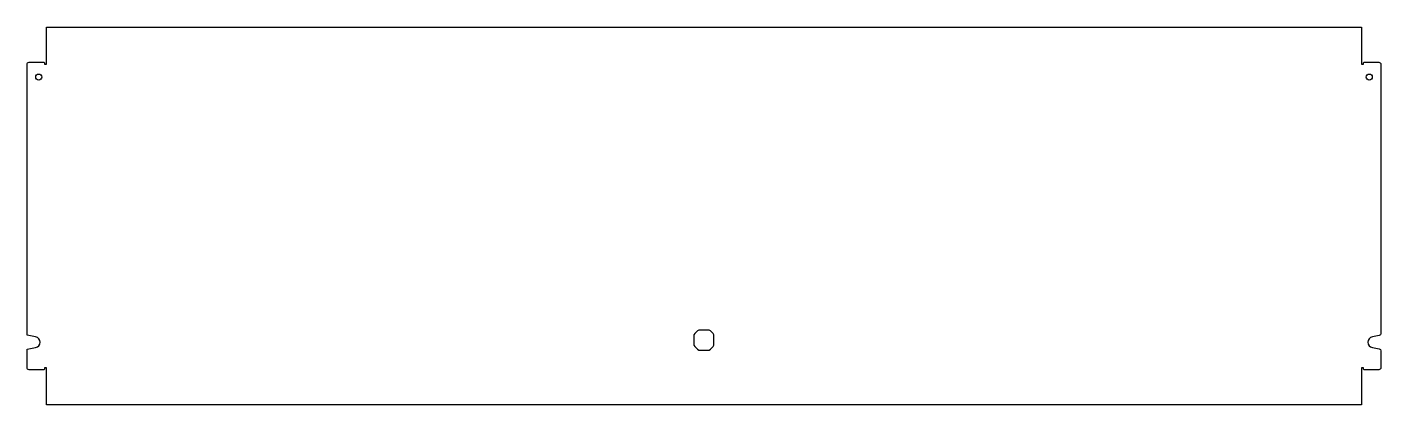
# Model space of a CAD drawing. Extents: x -681 to 681, y -190 to 190.
import ezdxf

# ---------------------------------------------------------------- set-up
doc = ezdxf.new("R2010")
doc.units = 0
doc.header["$MEASUREMENT"] = 0
doc.layers.get('0').update_dxf_attribs({"linetype": 'CONTINUOUS'})

msp = doc.modelspace()

# ---------------------------------------------------------------- linework, layer by layer
at = {"color": 7, "linetype": 'CONTINUOUS'}
for points in [[(-672.7, -121.8), (-681.3, -120.2), (-681.3, 153, -0.414214), (-679.2, 155), (-664.8, 155, -0.414214), (-663.8, 154), (-663.8, 153), (-661.8, 153), (-661.8, 190.5), (661.8, 190.5), (661.8, 153), (663.8, 153), (663.8, 154, -0.414214), (664.8, 155), (679.2, 155, -0.414214), (681.2, 153), (681.2, -118.6, -0.360978), (679.6, -120.6), (672.7, -121.8, 0.830127), (672.7, -132.7), (679.6, -133.9, -0.360978), (681.2, -135.9), (681.2, -153, -0.414214), (679.2, -155), (664.8, -155, -0.414214), (663.8, -154), (663.8, -153), (661.8, -153), (661.8, -190.5), (5.2, -190.5), (5.1, -190.4), (-5.1, -190.4), (-5.2, -190.5), (-661.8, -190.5), (-661.8, -153), (-663.8, -153), (-663.8, -154, -0.414214), (-664.8, -155), (-679.2, -155, -0.414214), (-681.3, -153), (-681.3, -134.2), (-672.7, -132.7, 0.830127)], [(-5.1, -135.1), (5.1, -135.1, 0.161026), (10, -130.1), (10, -119.9, 0.161026), (5.1, -115), (-5.1, -115, 0.161026), (-10.1, -119.9), (-10.1, -130.1, 0.161026)]]:
    msp.add_lwpolyline(points, format="xyb", close=True, dxfattribs=at)
for centre in [(-669.5, 140), (669.5, 140)]:
    msp.add_circle(centre, 3.1, dxfattribs=at)

doc.saveas('drawing.dxf')
